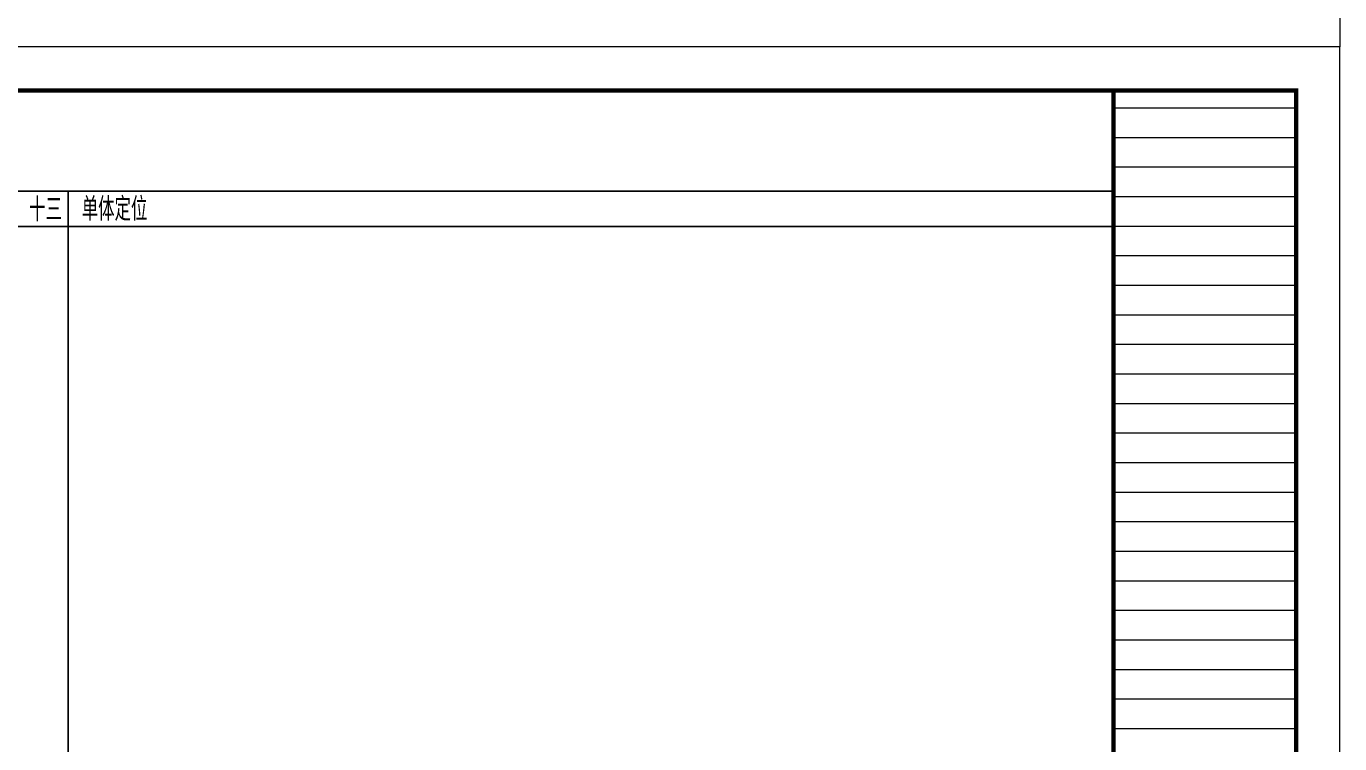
# Model space of a CAD drawing. Header units: inches. Extents: x -3733042 to -3450527, y 579159 to 997713.
# Drawn here: x -3678517 to -3648265, y 922278 to 938788 of the extents above; entities that cross this region are included whole.
import ezdxf

# ---------------------------------------------------------------- set-up
doc = ezdxf.new("R2010")
doc.units = ezdxf.units.IN
doc.header["$LTSCALE"] = 1000
doc.header["$MEASUREMENT"] = 0
for name, color, linetype, lineweight in [('0-TK', 4, 'Continuous', 18), ('PUB_TEXT', 7, 'Continuous', 18), ('PUB_TITLE', 153, 'Continuous', 18), ('图框', 155, 'Continuous', 18)]:
    doc.layers.add(name, color=color, linetype=linetype, lineweight=lineweight)
doc.styles.add('HZ', font='txt.shx', dxfattribs={"width": 0.8, "bigfont": 'hztxt.shx'})

msp = doc.modelspace()

# ---------------------------------------------------------------- linework, layer by layer
at = {"layer": '0-TK'}
for p, q in [((-3653474.1, 936910.7), (-3649264.6, 936910.7)), ((-3653474.1, 936230.5), (-3649264.6, 936230.5)), ((-3653474.1, 935550.4), (-3649264.6, 935550.4)), ((-3653474.1, 934870.2), (-3649264.6, 934870.2)), ((-3653474.1, 934190.1), (-3649264.6, 934190.1)), ((-3653474.1, 933509.9), (-3649264.6, 933509.9)), ((-3653474.1, 932829.8), (-3649264.6, 932829.8)), ((-3653474.1, 932149.6), (-3649264.6, 932149.6)), ((-3653474.1, 932149.6), (-3649264.6, 932149.6)), ((-3653474.1, 931469.4), (-3649264.6, 931469.4)), ((-3653474.1, 930789.3), (-3649264.6, 930789.3)), ((-3653474.1, 930109.1), (-3649264.6, 930109.1)), ((-3653474.1, 929429), (-3649264.6, 929429)), ((-3653474.1, 928748.8), (-3649264.6, 928748.8)), ((-3653474.1, 928068.7), (-3649264.6, 928068.7)), ((-3653474.1, 927388.5), (-3649264.6, 927388.5)), ((-3653474.1, 926708.4), (-3649264.6, 926708.4)), ((-3653474.1, 926028.2), (-3649264.6, 926028.2)), ((-3653474.1, 925348), (-3649264.6, 925348)), ((-3653474.1, 924667.9), (-3649264.6, 924667.9)), ((-3653474.1, 923987.7), (-3649264.6, 923987.7)), ((-3653474.1, 923307.6), (-3649264.6, 923307.6)), ((-3653474.1, 922627.4), (-3649264.6, 922627.4))]:
    msp.add_line(p, q, dxfattribs=at)
msp.add_lwpolyline([(-3653474.1, 879912.6, 96, 96, 0), (-3653474.1, 937312.6, 96, 96, 0)], format="xyseb", dxfattribs=at)
at = {"layer": 'PUB_TEXT'}
for points in [[(-3729864.6, 934996.1, 40, 40, 0), (-3653474.1, 934996, 40, 40, 0)], [(-3677550.1, 905914.7, 40, 40, 0), (-3677550.1, 934996.1, 40, 40, 0)], [(-3715047.9, 934181.6, 40, 40, 0), (-3653474.1, 934181.5, 40, 40, 0)]]:
    msp.add_lwpolyline(points, format="xyseb", dxfattribs=at)
at = {"layer": 'PUB_TITLE'}
msp.add_lwpolyline([(-3732364.6, 878912.6), (-3648264.6, 878912.6), (-3648264.6, 938312.6), (-3732364.6, 938312.6)], close=True, dxfattribs=at)
msp.add_lwpolyline([(-3729864.6, 879912.6, 100, 100, 0), (-3649264.6, 879912.6, 100, 100, 0), (-3649264.6, 937312.6, 100, 100, 0), (-3729864.6, 937312.6, 100, 100, 0)], format="xyseb", close=True, dxfattribs=at)
at = {"layer": '图框'}
msp.add_lwpolyline([(-3732364.6, 997712.6), (-3648264.6, 997712.6), (-3648264.6, 938312.6), (-3732364.6, 938312.6)], close=True, dxfattribs=at)

# ---------------------------------------------------------------- texts
at = {"layer": 'PUB_TEXT', "color": 3, "style": 'HZ', "width": 0.7}
for s, p in [('十三', (-3678451.3, 934302.1)), ('单体定位', (-3677239.2, 934311.5))]:
    msp.add_text(s, height=540, dxfattribs=at).set_placement(p)

doc.saveas('drawing.dxf')
